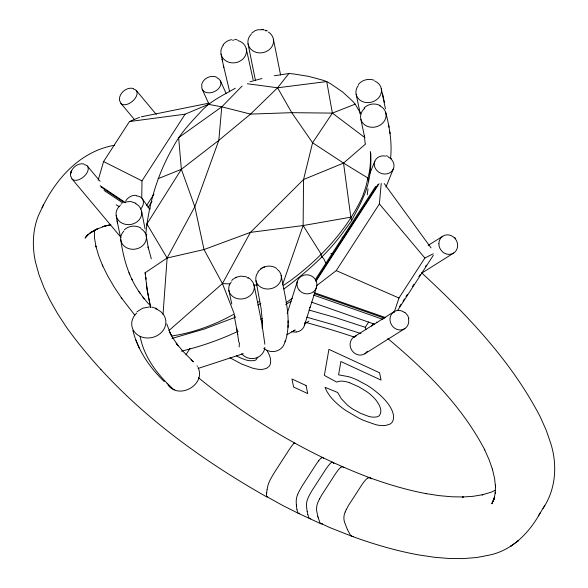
<?xml version="1.0" encoding="UTF-8"?>
<svg xmlns="http://www.w3.org/2000/svg" width="588" height="588" viewBox="0 0 588 588"><rect width="100%" height="100%" fill="white"/><g stroke="black" fill="none" stroke-linecap="round" stroke-linejoin="round"><path stroke-width="0.88" d="M285.202 341.893C292.287 320.122 284.835 296.999 281.174 275.287M288.039 327.413L288.061 324.929M288.061 323.304L288.083 320.85M282.556 284.636L303.121 225.549L303.555 179.524L312.596 142.759L332.382 113.109L355.174 104.149L360.143 112.47M141.759 198.031L141.987 180.876L185.124 114.19L209.291 104.002M262.174 328.155L262.446 320.71L262.424 323.165L261.241 309.339L255.964 280.66M163.023 314.433L167.117 258.022L194.826 206.704L218.802 140.37L221.779 106.84L242.16 85.995M390.55 158.385C392.203 142.987 389.69 127.478 385.765 112.602M316.829 285.518L336.248 270.62L379.385 203.933L381.215 183.456M145.846 233.693C148.838 203.33 157.819 173.482 173.173 147.051C180.09 133.674 190.585 122.62 200.802 111.727C210.144 101.129 223.249 95.153 235.303 88.244M266.57 493.582L266.467 495.816A27.438 4.55 -61.1 0 0 266.533 496.5L282.652 505.445L298.498 513.412L321.246 523.923L322.54 523.864M266.577 493.486L266.709 492.332M146.581 235.288L146.713 234.164M94.411 230.129L94.47 237.773L96.057 246.953L95.815 245.982L98.674 255.765L102.768 266.055L102.312 265.026L107.648 275.816L114.175 286.995L121.856 298.498L121.326 297.726L134.814 315.183M266.709 492.303L267.055 489.804M367.272 194.849L368 188.77M267.07 489.701L267.628 486.776A27.46 4.55 -61.1 0 1 267.959 485.467L268.084 485.056A14.957 2.477 -61.1 0 1 268.576 483.556A8.739 1.448 -61.1 0 1 270.024 480.183A10.488 1.742 -61.1 0 1 271.303 477.787A16.148 2.675 -61.1 0 1 272.597 475.545L273.839 473.48A49.745 8.247 -61.1 0 1 275.103 471.422L288.899 450.092A49.745 8.247 -61.1 0 1 290.141 448.276L291.332 446.579A16.148 2.675 -61.1 0 1 292.545 444.954A10.488 1.742 -61.1 0 1 293.662 443.661M344.45 230.525L351.543 220.713L359.525 205.55A110.691 52.538 -51.6 0 0 363.208 197.377C369.587 183.529 371.55 168.094 370.727 152.976M493.795 499.741L494.677 497.11L491.833 503.798L493.802 499.697L495.39 492.281L495.206 493.207L495.537 485.041L495.537 487.342L494.596 478.47L492.391 469.004L492.59 469.79L489.12 459.75L484.424 449.225L484.799 449.982C461.823 405.816 425.609 370.19 387.786 338.556M201.603 84.922C202.875 78.336 211.121 74.433 217.082 77.381M98.137 180.281L103.584 161.56L129.463 121.547L139.452 117.35M257.75 357.203L256.037 359.775A24.27 9.254 32.9 0 1 253.891 360.65L249.577 360.738A20.764 7.916 32.9 0 1 245.203 359.716L241.205 358.188A24.145 9.21 32.9 0 1 236.42 355.836M287.179 313.514L297.278 281.593M304.474 325.267L316.557 287.076M393.997 312.787L398.98 298.02L424.867 258.014L433.26 253.81M369.631 173.997L374.828 161.259M385.919 187.124L393.453 168.668M492.163 503.027L494.648 497.176M42.079 207.792C56.294 178.245 80.549 151.189 114.388 145.295M43.409 204.933L38.352 215.774C32.502 230.496 32.12 246.894 35.53 262.241L38.977 274.721L44.056 287.841L50.076 300.424L57.47 313.463L66.753 327.663C118.482 399.259 190.571 453.774 266.849 496.978L267.768 496.559M346.281 509.583L347.39 507.459A49.745 23.424 -69.8 0 1 348.566 505.357L362.362 484.034A49.745 23.424 -69.8 0 1 363.693 482.256L365.016 480.624A16.148 7.607 -69.8 0 1 366.456 479.102A10.488 4.939 -69.8 0 1 367.978 477.993M319.615 498.83L320.769 496.728A49.745 18.088 -66.4 0 1 321.981 494.64L335.777 473.318A49.745 18.096 -66.4 0 1 337.071 471.525L338.35 469.871A16.148 5.873 -66.4 0 1 339.71 468.32A10.488 3.815 -66.4 0 1 341.084 467.151M168.918 330.559L222.44 283.585L250.422 232.385L303.555 179.524L343.532 163.082L365.729 143.891M370.315 151.447L370.403 153.167A91.603 62.122 60.7 0 1 369.881 168.293A86.179 58.447 60.7 0 1 367.963 178.039L365.817 187.021L362.84 195.576A104.414 83.033 75.4 0 1 359.136 203.639C342.922 234.34 318.351 259.896 290.648 280.483M185.933 354.887L189.196 349.61M542.996 508.414C556.035 489.312 557.615 464.329 550.508 442.676L546.12 429.968L540.181 416.752C511.31 361.054 467.298 314.933 421.552 272.736M347.449 529.634L350.022 534.396A27.438 12.921 -69.8 0 0 350.852 535.447L352.425 536.469C373.821 544.26 395.746 550.684 418.149 554.829L434.701 557.306L449.46 558.519L463.16 558.6L476.795 557.512L489.106 555.145C512.214 550.456 529.303 532.75 540.247 512.854M538.41 515.874L544.841 505.393M147.272 225.726L146.912 223.954L181.369 169.307L218.802 140.37L250.547 114.094L277.573 87.788L288.884 73.529A67.297 28.246 5.9 0 1 294.25 74.037L308.751 76.389L322.489 80.093A74.904 31.436 5.9 0 1 326.73 81.563A74.904 38.352 23.2 0 1 331 84.025L342.797 92.11L352.322 100.864A67.297 34.457 23.2 0 1 355.174 104.149M189.27 349.493L189.99 348.368M146.522 205.719L153.953 194.224M148.036 207.513L151.998 201.383M149.19 209.629L150.175 208.108M315.815 278.83L375.585 186.44M315.558 280.917L378.033 184.345M316.087 281.071L379.054 183.728M368.772 321.886L365.273 327.296L334.998 317.439L309.06 310.052M371.653 326.208L373.446 323.429M399.546 306.554L401.038 304.253M403.023 301.188L404.507 298.888M405.992 296.587L407.484 294.287M412.438 286.621L413.93 284.327M418.884 276.661L420.376 274.361M425.33 266.695L426.322 265.166M397.598 310.538L433.297 255.346M125.795 200.817C127.927 197.281 132.094 194.893 136.262 195.326M87.744 234.627L85.106 238.125L88.575 233.987M344.009 231.099C327.648 253.898 306.363 272.376 283.908 288.958M318.703 460.794L317.461 462.469A49.745 14.046 -64.1 0 0 316.19 464.27L302.394 485.592A49.745 14.046 -64.1 0 0 301.159 487.665L299.968 489.76A16.148 4.557 -64.1 0 0 298.763 492.046A10.488 2.962 -64.1 0 0 297.653 494.508M222.992 44.909C225.079 42.218 228.137 40.131 231.554 39.697M257.934 271.538L261.917 268.121L260.719 268.76M358.364 84.525C362.024 79.865 368.735 78.153 374.225 80.284M231.775 280.535C232.025 278.991 239.154 276.242 235.751 277.492M87.722 234.906L86.098 236.442L91.912 231.709L89.964 233.024L97.762 228.636L90.802 232.539L96.924 229.107L104.987 226.057L110.86 224.66L102.591 226.696L104.987 226.057M251.671 33.163L255.023 30.745L257.529 29.812L263.512 29.694L261.748 29.4M136.967 311.78L142.619 308.2L149.514 306.943M364.046 108.016C368.198 103.782 375.078 102.76 380.267 105.605M124.399 229.776C128.735 225.719 135.622 224.917 140.738 227.96M120.93 204.234L121.606 203.72M286.121 302.724L292.31 298.175M517.866 541.07L518.69 540.482L510.384 546.465L511.192 545.885M364.869 137.629L332.382 113.109L291.758 112.675L250.547 114.094L221.779 106.84L178.642 137.636L181.369 169.307L194.826 206.704L204.007 249.555L222.44 283.585L234.303 313.97C214.826 324.848 193.548 332.786 171.424 336.035M290.082 280.88L283.218 285.54M304.408 324.157L308.95 321.085M247.379 83.746L277.573 87.788L291.758 112.675L312.596 142.759L343.532 163.082L350.823 217.178L303.121 225.549L250.422 232.385L204.007 249.555L167.117 258.022L145.126 272.773L147.213 290.45L150.572 307.259M261.778 268.194L264.35 266.981L262.968 267.408M291.119 301.24L285.709 304.533M428.189 245.409L442.742 236.251M422.257 272.81L453.774 252.987M354.013 336.887L393.857 311.824M364.913 353.704L404.882 328.567M295 330.103L286.856 334.77M292.03 331.904L295.154 330.015M342.135 237.537L342.782 237.148M260.866 303.349L257.882 305.084M260.822 319.225L262.285 318.365M299.601 513.273L298.638 513.464L297.873 512.787A27.438 7.747 -64.1 0 1 297.513 511.935L296.918 509.34M235.795 317.101L204.242 329.06L171.953 338.438M238.221 331.198C220.088 339.82 200.993 346.391 181.494 351.154M495.427 490.245L490.833 492.31L482.079 494.853L482.998 494.655L473.171 496.301L462.337 497.014L463.373 496.985L451.562 496.764L438.883 495.61L425.411 493.53L426.234 493.67C406.977 490.002 388.131 484.439 369.72 477.735M236.942 277.11L240.823 276.125L246.475 276.808M264.159 267.048C268.201 265.335 273.141 265.938 276.728 268.459M158.106 178.678L181.369 169.307M198.171 368.433L243.234 353.689M250.098 81.739L261.954 78.505M310.736 518.873L309.126 518.101A27.438 8.871 -65.2 0 1 308.685 517.234L307.833 514.515M353.447 536.484L352.425 536.469M141.179 116.821L208.997 103.15M274.375 75.764L288.884 73.529M125.398 201.985L130.646 201.522L136.004 203.25M330.787 253.663L331.786 253.501M129.463 121.547L185.124 114.19M277.573 87.788L326.73 81.563L332.382 113.109M296.249 332L295.183 332.051A10.312 9.643 19.2 0 1 292.001 331.536M222.44 283.585L229.768 283.923M253.575 285.026L257.235 285.202M262.446 29.518L264.071 29.716M237.074 39.734L234.737 39.425M208.38 104.319L221.779 106.84M83.694 163.883C77.66 162.898 71.442 167.925 70.575 173.886L71.427 170.91L70.516 173.703L70.648 176.334M287.356 312.301L287.848 312.412M151.645 307.068L156.908 308.56M133.564 88.553C126.567 86.502 118.379 93.529 119.533 100.761M306.826 317.211L333.587 324.826L360.966 333.558M386.353 155.769L387.97 156.327M313.955 292.545L385.603 317.616M314.654 293.765L384.581 318.233M313.661 295.11L382.861 319.328M311.442 302.122L374.659 324.245M349.522 382.7L358.834 386.823L366.809 391.696A22.315 8.511 32.9 0 1 371.601 395.533A23.616 9.004 32.9 0 1 375.534 399.575C378.9 403.735 383.303 410.799 379.186 415.745A26.791 10.216 32.9 0 1 376.386 416.98L373.321 417.171A23.402 8.923 32.9 0 1 368.705 416.4L360.767 413.438L353.05 409.226A21.433 8.173 32.9 0 1 347.207 404.904L341.231 398.62L337.696 392.512L325.024 387.316L326.884 391.454L329.633 395.665A34.618 13.201 32.9 0 0 335.425 402.104A36.36 13.862 32.9 0 0 337.806 404.287A34.854 13.289 32.9 0 0 345.869 410.556L358.496 417.958A54.743 20.874 32.9 0 0 364.134 420.596L375.511 424.602A35.971 13.715 32.9 0 0 381.715 425.587L385.64 425.44L389.543 424.286A43.703 16.67 32.9 0 0 392.777 421.221C395.136 415.437 391.799 409.138 388.565 404.39A36.948 14.09 32.9 0 0 383.589 398.466L382.391 397.253A40.668 15.509 32.9 0 0 378.481 393.644L374.328 390.263A33.95 12.943 32.9 0 0 366.927 385.184L357.254 380.01A35.442 13.517 32.9 0 0 348.662 376.702L338.578 374.835L340.886 361.517L381.053 380.076L379.561 372.763L328.92 349.368L324.348 375.409L336.748 382.134A27.217 10.378 32.9 0 1 343.701 381.281A23.366 8.908 32.9 0 1 349.522 382.707M352.087 536.352L329.809 527.583L320.364 523.173A27.438 9.981 -66.4 0 1 319.798 522.232L318.226 517.859M336.248 270.62L398.98 298.02M265.725 30.186L267.32 30.899M103.584 161.56L141.987 180.876M229.937 357.761L241.47 363.957L252.377 368.081A35.559 13.561 32.9 0 0 257.97 369.227A34.501 13.156 32.9 0 0 262.689 369.352L266.371 368.419L269.01 366.434A46.29 17.655 32.9 0 0 270.443 363.604C271.369 358.981 269.311 354.344 266.974 350.463M248.077 277.485L250.841 279.491M343.532 163.082L367.963 178.039L368.683 181.574M100.158 185.698L125.751 202.816M100.923 186.984L124.259 202.588M104.076 190.439L122.811 202.97M116.189 204.749L118.967 206.601M372.902 323.709L373.395 324.076L372.579 324.517A49.304 6.813 -53.8 0 1 372.439 324.583M198.318 377.614C249.849 419.692 307.722 454.487 370.109 477.875A14.965 7.049 -69.8 0 1 371.035 478.514L371.263 478.728A27.467 12.936 -69.8 0 1 371.403 478.875M404.867 312.25L407.8 315.646L408.858 318.578M192.46 360.995L191.166 359.827L193.43 361.87L182.743 351.058L176.202 343.179L178.12 345.84L172.284 336.983L169.741 332.08L170.99 334.998L166.779 323.937M390.373 157.775L391.365 158.731M164.346 381.641C149.719 367.625 137.798 350.242 132.859 330.405M100.577 369.367L100.952 369.756M321.945 256.537L324.164 259.506L325.598 262.829M142.943 297.102L148.727 304.106M454.796 237.581L455.656 238.588M379.385 203.933L424.867 258.014M136.225 90.456L156.268 114.395M120.937 103.422L134.461 119.57M72.045 179.002L120.849 237.251M87.333 166.036L100.078 181.273M168.006 384.971C179.031 400.09 206.248 384.53 198.038 367.471M120.738 239.522C123.37 258.522 128.787 277.624 140.164 293.324M138.886 291.597L144.207 298.822M384.229 183.588L431.026 247.879M142.494 199.016L149.874 209.526M333.558 463.057L333.447 462.903A14.965 4.836 -65.2 0 0 332.823 462.381A8.739 2.822 -65.2 0 0 331.22 462.646A10.488 3.396 -65.2 0 0 329.883 463.91A16.148 5.226 -65.2 0 0 328.552 465.475L327.296 467.129A49.745 16.089 -65.2 0 0 326.009 468.923L312.213 490.245A49.745 16.089 -65.2 0 0 310.993 492.332L309.817 494.427A16.148 5.226 -65.2 0 0 308.641 496.735A10.488 3.388 -65.2 0 0 307.583 499.219A8.739 2.822 -65.2 0 0 306.642 502.85A14.957 4.836 -65.2 0 0 306.48 504.533L306.466 504.996A27.46 8.879 -65.2 0 0 306.502 506.496L307.179 511.494M303.121 225.549L321.019 253.935L321.739 257.471M197.076 365.765L197.421 366.324M359.577 112.852L360.26 113.998M146.912 223.954L167.117 258.022M167.058 383.53L167.279 383.898M360.216 112.617L360.745 113.631M376.901 322.746L376.629 322.151M347.427 529.59L344.575 522.32A27.46 12.929 -69.8 0 1 344.178 520.681L344.098 520.233A14.957 7.041 -69.8 0 1 343.914 518.359A8.739 4.116 -69.8 0 1 344.318 514.507A10.488 4.939 -69.8 0 1 345.222 511.935M220.478 81.026L226.123 93.485M202.184 89.229L208.953 104.157M129 272.714L129.823 274.581M131.587 278.536L132.418 280.402M135.865 340.018L139.547 348.655M151.314 258.808L148.095 246.953L148.514 248.952L146.191 235.648M318.218 517.815L317.799 516.308M229.68 91.772L223.381 65.312M317.792 516.264L316.734 511.141A27.46 9.989 -66.4 0 1 316.594 509.561L316.587 509.083A14.957 5.439 -66.4 0 1 316.653 507.37A8.739 3.175 -66.4 0 1 317.432 503.666A10.488 3.815 -66.4 0 1 318.476 501.152A16.148 5.873 -66.4 0 1 319.615 498.837M356.13 94.212L359.819 111.617M360.914 119.438L364.722 137.673M253.112 79.718L246.291 48.885M381.267 88.553L385.434 108.773M307.811 514.404L307.186 511.531M145.067 228.886L141.635 211.43M120.217 235.729L117.078 220.897M150.565 307.428L147.36 290.781M140.12 336.409C144.156 357.68 157.981 375.269 173.644 389.491A5.726 1.852 -65.2 0 0 174.761 389.44M228.85 290.34L231.775 304.04M384.361 102.275L382.59 93.882M280.579 74.97L273.405 39.212M255.479 80.637L248.04 43.784M254.185 285.621L261.917 323.848L264.872 344.274M222.08 59.072L223.822 67.422M221.059 54.125L222.529 61.203M350.823 217.178L351.543 220.713M234.48 314.852L234.84 316.616M145.486 274.537L145.104 272.413M234.2 315.815L237.03 330.493M236.648 328.325L237.75 334.601M388.675 125.222L389.013 127.236M389.726 131.602L390.065 133.623M116.181 215.48L117.416 222.903M237.361 332.404L238.846 342.414M296.896 509.237L296.521 506.474M147.287 290.281L146.824 286.768M146.706 285.768L146.427 283.269M296.514 506.437L296.367 505.033M364.384 135.659L365.133 143.421M296.359 504.916L296.212 501.623A27.46 7.754 -64.1 0 1 296.271 500.175L296.315 499.719A14.957 4.226 -64.1 0 1 296.565 498.087A8.739 2.47 -64.1 0 1 297.624 494.515M146.059 279.285L145.912 277.301M136.761 313A17.243 14.935 -11.5 0 0 140.128 336.395A17.243 14.935 -11.5 0 0 163.42 329.978A17.243 14.935 -11.5 0 0 157.782 309.795M155.644 308.928A17.243 14.935 -11.5 0 1 157.444 309.633M259.367 301.438A219.559 208.571 -64.1 0 1 257.838 302.32M237.743 40.528A12.885 11.348 -10.9 0 1 245.372 55.706A12.885 11.348 -10.9 0 1 227.218 61.615A12.885 11.348 -10.9 0 1 223.308 45.225M232.569 40.205A12.885 11.348 -10.9 0 1 233.855 40.109M268.437 32.068A12.885 11.348 -10.9 0 1 270.715 48.231A12.885 11.348 -10.9 0 1 252.333 50.472A12.885 11.348 -10.9 0 1 251.311 34.155M264.938 30.561A12.885 11.348 -10.9 0 1 266.166 30.951M135.372 203.566A12.885 11.157 -8 0 1 139.29 219.691A12.885 11.157 -8 0 1 120.297 222.066A12.885 11.157 -8 0 1 120.297 205.447M140.995 228.725A12.885 11.157 -8 0 1 143.759 244.534A12.885 11.157 -8 0 1 125.391 247.034A12.885 11.157 -8 0 1 123.892 231.047M251.179 280.182A12.885 10.966 -12.1 0 1 250.569 295.272A12.885 10.966 -12.1 0 1 233.091 296.764A12.885 10.966 -12.1 0 1 231.319 281.887M247.011 277.698A12.885 10.966 -12.1 0 1 248.173 278.175M239.206 346.971A13.326 12.716 3 0 1 239.654 342.855M264.879 347.332A12.951 12.355 2.9 0 1 255.611 358.143A12.951 12.355 2.9 0 1 241.675 353.711M277.168 269.304A12.885 10.966 -12.1 0 1 278.344 284.541A12.885 10.966 -12.1 0 1 260.624 287.076A12.885 10.966 -12.1 0 1 258.264 272.009M285.114 340.864A12.936 12.385 18.1 0 1 276.911 350.874A12.936 12.385 18.1 0 1 263.74 348.214M374.982 81.188A12.885 11.15 -14.9 0 1 379.605 96.55A12.885 11.15 -14.9 0 1 361.671 101.217A12.885 11.15 -14.9 0 1 358.283 85.532M379.752 105.891A12.885 11.15 -14.9 0 1 383.663 121.988A12.885 11.15 -14.9 0 1 364.788 124.928A12.885 11.15 -14.9 0 1 364.773 108.221M133.616 89.163A10.025 5.829 -39.9 0 1 132.653 101.129A10.025 5.829 -39.9 0 1 120.048 101.121M84.084 164.684A10.025 5.829 -39.9 0 1 84.099 176.4A10.025 5.829 -39.9 0 1 71.155 176.694M341.099 467.085A8.739 3.175 -66.4 0 1 342.833 466.901A14.965 5.439 -66.4 0 1 343.532 467.431L343.686 467.614A27.467 9.989 -66.4 0 1 343.789 467.747M345.215 511.935A16.148 7.607 -69.8 0 1 346.288 509.583M367.985 477.926A8.739 4.116 -69.8 0 1 370.102 477.89M333.697 463.285A27.467 8.879 -65.2 0 1 333.866 463.609M318.703 460.801A16.148 4.557 -64.1 0 1 320.004 459.213A10.488 2.962 -64.1 0 1 321.269 458.001M321.291 457.934A8.739 2.47 -64.1 0 1 322.746 457.618A14.965 4.226 -64.1 0 1 323.26 458.067L323.378 458.228A27.467 7.754 -64.1 0 1 323.444 458.346M295.095 443.624A27.467 4.55 -61.1 0 0 295.08 443.55L295.044 443.433A14.965 2.477 -61.1 0 0 294.772 443.065A8.739 1.448 -61.1 0 0 293.691 443.602M136.482 195.929A10.025 7.754 -35.1 0 1 143.156 200.479A10.025 7.754 -35.1 0 1 140.51 209.174M217.295 78.064A10.025 7.181 -24.4 0 1 219.684 87.156A10.025 7.181 -24.4 0 1 207.954 92.823A10.025 7.181 -24.4 0 1 201.934 85.488M365.229 327.332A7.894 3.087 71.8 0 1 365.986 329.662M310.405 306.657A5.667 2.47 -50.1 0 1 309.553 307.597M304.959 322.202A274.155 84.444 13.8 0 1 354.704 337.218M388.271 157.047A10.025 8.916 22.2 0 1 390.594 172.299A10.025 8.916 22.2 0 1 374.666 166.779A10.025 8.916 22.2 0 1 385.559 156.107M304.76 323.018A10.011 9.386 20.2 0 1 303.364 327.744A9.989 9.349 19.4 0 1 296.249 331.97M408.528 318.88A10.025 9.121 57.8 0 1 398.973 329.89A10.025 9.121 57.8 0 1 390.41 316.491A10.025 9.121 57.8 0 1 404.404 312.419M367.331 351.242A10.018 9.099 59.5 0 1 352.094 350.698A10.018 9.099 59.5 0 1 356.438 335.814M306.076 385.522L291.971 379.003L293.61 387.051L307.708 393.563L306.076 385.522M299.233 290.185A10.025 9.496 17.6 0 0 316.271 287.936A10.025 9.496 17.6 0 0 305.253 274.883A10.025 9.496 17.6 0 0 299.233 290.185M438.876 243.836A10.025 9.121 57.8 0 0 452.988 253.457A10.025 9.121 57.8 0 0 452.922 236.574A10.025 9.121 57.8 0 0 438.876 243.836"/></g></svg>
